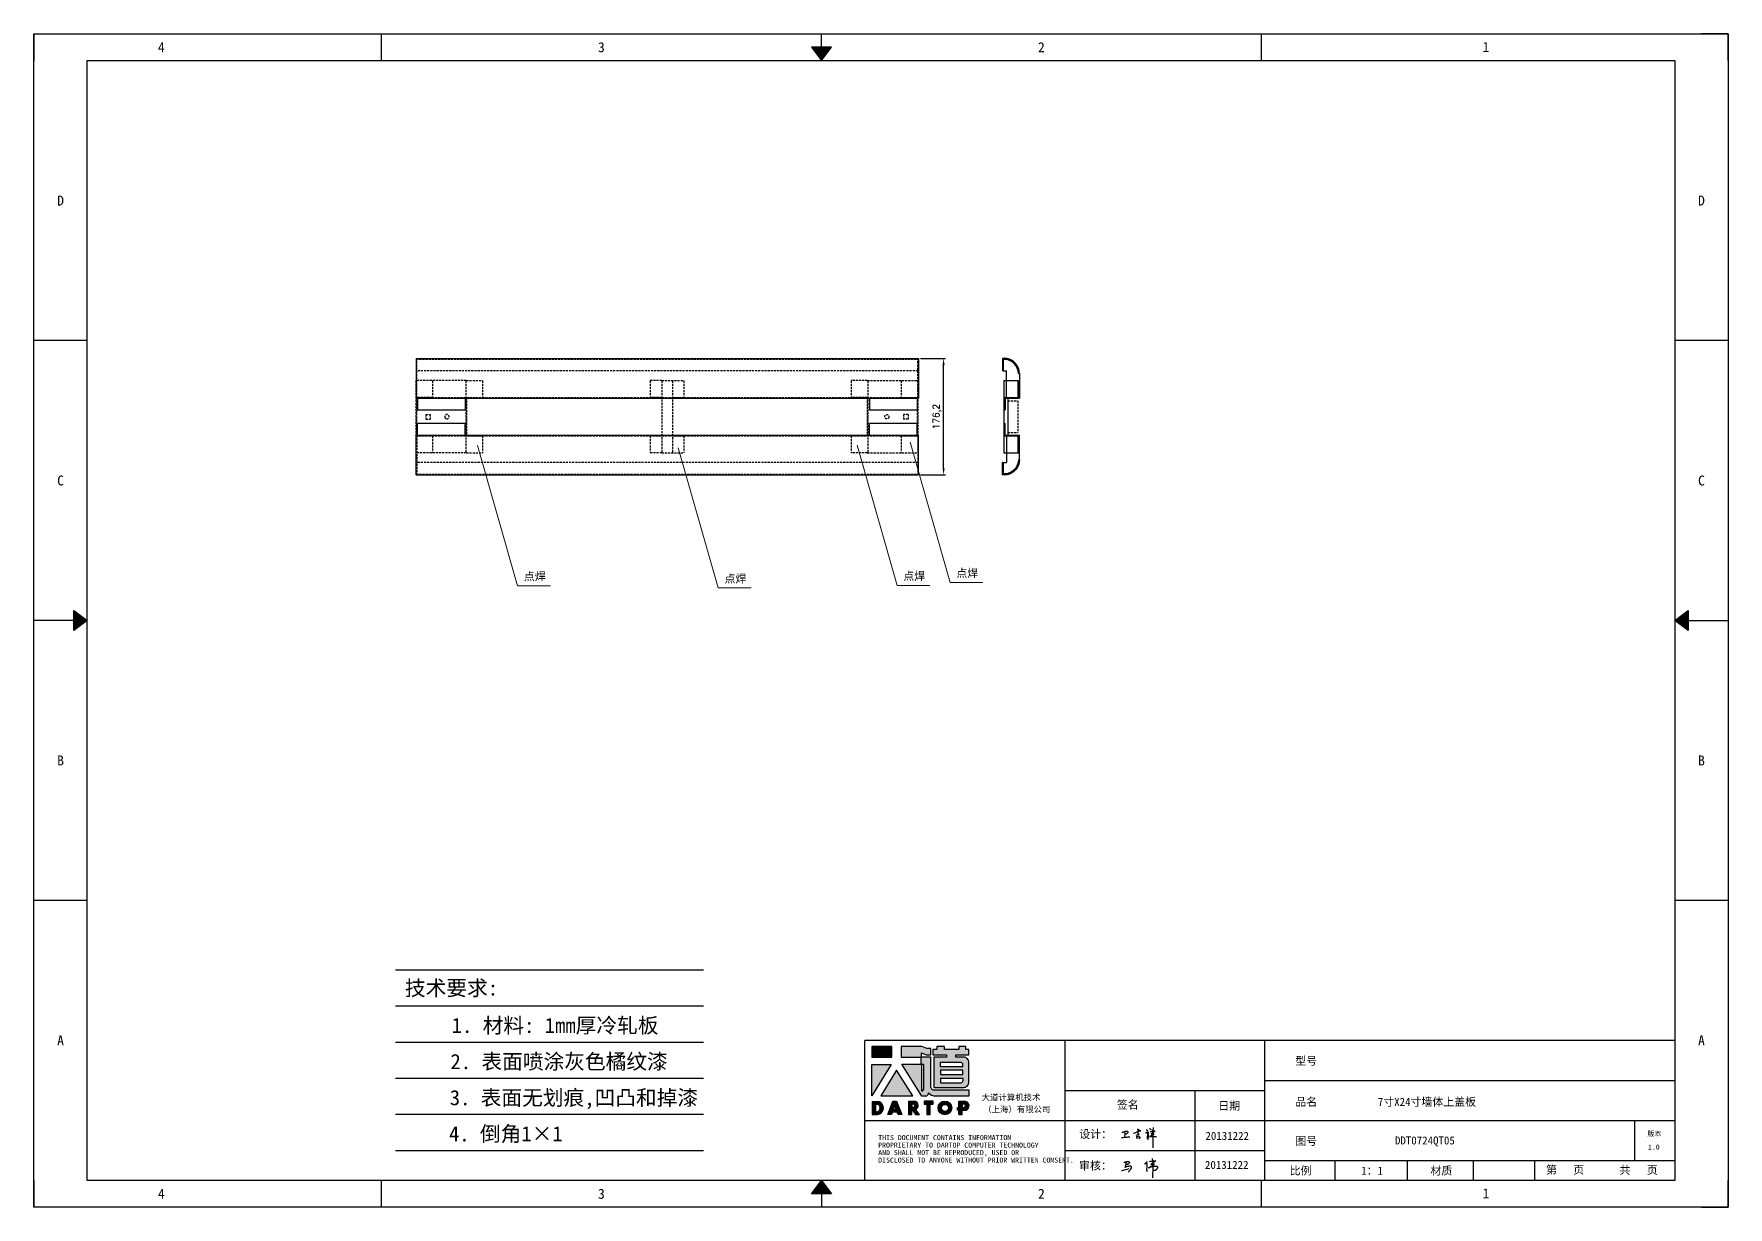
# Model space of a CAD drawing. Header units: millimetres. Extents: x 120943 to 145233, y 4425 to 40233.
# Drawn here: x 121713 to 124272, y 33295 to 35068 of the extents above; entities that cross this region are included whole.
import ezdxf
from ezdxf.enums import TextEntityAlignment as Align

# ---------------------------------------------------------------- set-up
doc = ezdxf.new("R2010")
doc.units = ezdxf.units.MM
doc.linetypes.add('DOT', pattern=[0.25, 0, -0.25])
doc.linetypes.add('HIDDEN2', pattern=[4.7625, 3.175, -1.5875])
for name, color, linetype in [('4', 7, 'Continuous'), ('hidden', 3, 'HIDDEN2'), ('print', 30, 'Continuous')]:
    doc.layers.add(name, color=color, linetype=linetype)
doc.layers.add('dim', color=2, linetype='Continuous', lineweight=9)
doc.styles.add('Dartop', font='SIMFANG.TTF')
doc.styles.add('HZ', font='SimSun.ttf')
doc.styles.add('hzHT', font='SIMHEI.TTF')
doc.styles.get("Standard").update_dxf_attribs({"font": 'txt', "bigfont": 'gbcbig.shx'})
doc.dimstyles.new('2-small', dxfattribs={"dimtxt": 10, "dimasz": 10, "dimexe": 3, "dimexo": 3, "dimgap": 4, "dimtad": 1, "dimtxsty": 'Standard', "dimcen": 5, "dimazin": 0, "dimtfac": 1, "dimtmove": 0, "dimatfit": 3, "dimfxl": 1, "dimarcsym": 0})

# ---------------------------------------------------------------- blocks, each defined once
blk = doc.blocks.new('*U5')
at = {"color": 254, "linetype": 'Continuous', "extrusion": (0, 0, -1)}
for points in [[(-17, 0.333), (-16.812, 0.25), (-17, 0.5)], [(-17, 0.333), (-17.188, 0.25), (-16.812, 0.25)], [(-17, 0.333), (-17, 0.5), (-17.188, 0.25)]]:
    blk.add_solid(points, dxfattribs=at)
blk = doc.blocks.new('*U4')
at = {"color": 254, "linetype": 'Continuous', "extrusion": (0, 0, -1)}
for points in [[(-33.167, 11), (-33, 11), (-33.25, 11.188)], [(-33.167, 11), (-33.25, 11.188), (-33.25, 10.812)], [(-33.167, 11), (-33.25, 10.812), (-33, 11)]]:
    blk.add_solid(points, dxfattribs=at)
blk = doc.blocks.new('*U6')
at = {"color": 254, "linetype": 'Continuous'}
for points in [[(17, 21.667), (17.188, 21.75), (16.812, 21.75)], [(17, 21.667), (16.812, 21.75), (17, 21.5)], [(17, 21.667), (17, 21.5), (17.188, 21.75)]]:
    blk.add_solid(points, dxfattribs=at)
blk = doc.blocks.new('*U3')
at = {"color": 254, "linetype": 'Continuous', "extrusion": (0, 0, -1)}
for points in [[(-0.833, 11), (-0.75, 10.812), (-0.75, 11.188)], [(-0.833, 11), (-0.75, 11.188), (-1, 11)], [(-0.833, 11), (-1, 11), (-0.75, 10.812)]]:
    blk.add_solid(points, dxfattribs=at)
blk = doc.blocks.new('dadao')
for p, q in [((48, 19.2), (44.9, 10.4)), ((44.9, 10.4), (51.2, 10.4)), ((51.2, 10.4), (48, 19.2))]:
    blk.add_line(p, q)
for points in [[(41.8, 121.6), (41.8, 143.7), (-0.4, 143.7), (-0.4, 121.6), (41.8, 121.6)], [(104.8, 122), (104.8, 130.3), (114.1, 126.3), (124.2, 126.3), (124.2, 139.6), (115.9, 139.6), (105.1, 143.9), (61.5, 143.9)], [(61.7, 144), (61.7, 121.3), (103.9, 121.3)], [(113.4, 38.7), (105.1, 38.7), (63, 106.5), (103.9, 106.5), (103.9, 120.9), (103.9, 121.3)], [(109.7, 53.6), (109.7, 106.2), (104.3, 106.2), (104.3, 50.4), (106.6, 50.4)], [(144.6, 94.4), (144.6, 84.8), (192, 84.8), (192, 94.1), (144.9, 94.1)], [(120.2, 45), (119.5, 45), (119.5, 44.6)], [(0, 28), (0, 0), (11.8, 0)], [(0.1, 28), (14, 28)], [(7.1, 21.8), (7.1, 6.1), (12, 6.1)], [(7.1, 21.8), (11.4, 21.8)], [(76.8, 28.2), (76.8, 0), (84.1, 0), (84.1, 11.1), (91.6, -0.1), (100.3, -0.1), (91.7, 11.1)], [(76.8, 28.2), (90.6, 28.2)], [(84, 22.7), (84, 15.3), (87.2, 15.3)], [(84, 22.7), (87.3, 22.7)], [(183.7, 0), (183.7, 9.6), (180.6, 9.6), (180.6, 14.9), (183.8, 14.9), (183.8, 28.1), (196.1, 28.1), (196.5, 28.1)], [(183.7, 0), (190.9, 0), (190.9, 9.6), (198.8, 9.6)], [(194.9, 22.3), (190.8, 22.3), (190.8, 15), (194.4, 15)]]:
    blk.add_lwpolyline(points)
blk.add_lwpolyline([(137.1, 144.2), (137.1, 137.9), (128.3, 137.9), (128.3, 126.5), (157.3, 126.5), (157.3, 121.5), (130.3, 121.5), (130.3, 57.5), (194.4, 57.5, 0.414214), (204.4, 67.5), (204.4, 111.3, 0.414214), (194.4, 121.3), (177.5, 121.3), (177.5, 126.3), (204.7, 126.3), (204.7, 137.7), (198.2, 137.7), (198.2, 143.9), (183.3, 143.9), (183.3, 138), (153, 138), (153, 144.2), (137.1, 144.2)], format="xyb", close=True)
for points in [[(104.8, 122), (123.4, 122), (123.4, 60, 0.414214), (131.4, 52), (204.8, 52), (204.8, 39.1), (131.7, 39.1)], [(144.3, 110.8), (144.3, 101.8), (192.3, 101.8), (192.3, 105.5, 0.414214), (187.3, 110.5), (144.3, 110.5)], [(144.6, 77), (144.6, 67.5), (187.6, 67.5, 0.414214), (192.6, 72.5), (192.6, 76.4), (144.6, 76.4)]]:
    blk.add_lwpolyline(points, format="xyb")
for points in [[(-0.3, 106.2), (40.4, 106.2), (-0.3, 39.7), (-0.3, 106.2)], [(51.7, 94.1), (18.4, 39.3), (86.2, 39.3)], [(43.8, 28.2), (51.8, 28.2), (62.6, -0.1), (55, -0.1), (53.2, 5), (42.9, 5), (41.1, 0), (33.6, 0)], [(110, 28.1), (110, 21.9), (116, 21.9), (116, -0.1), (123.2, -0.1), (123.2, 22), (129.2, 22), (129.2, 28.1), (110, 28.1)]]:
    blk.add_lwpolyline(points, close=True)
for radius in [14.5, 7.44]:
    blk.add_circle((154.2, 14.2), radius)
for centre, radius, start, end in [((99.2, 60.7), 12.6, 305.6399, 325.969), ((111.6, 46.7), 8.19, 282.9811, 347.6627), ((136, 61.7), 22.9, 226.7358, 259.3209), ((8.5, 13.9), 8.49, 294.2143, 69.7177), ((9.6, 14.2), 14.4, 278.6604, 72.3203), ((86.4, 19), 3.8, 282.527, 76.7196), ((88.6, 19.4), 8.95, 290.6073, 77.2124), ((193.7, 18.7), 3.8, 280.9891, 72.5513), ((195.7, 18.6), 9.51, 288.8959, 85.2442)]:
    blk.add_arc(centre, radius, start, end)
blk = doc.blocks.new('h')
for p, q in [((20768.1, -2360.9), (20773, -2359.1)), ((20769.5, -2366.9), (20769.8, -2370.6)), ((20769.8, -2370.6), (20770.9, -2378)), ((20770.9, -2378), (20771.5, -2370.6)), ((20772.4, -2369.3), (20774.9, -2367.8)), ((20773, -2359.1), (20784.1, -2355.2)), ((20773.3, -2331.8), (20775.3, -2338.7)), ((20789.1, -2340.9), (20773.5, -2331.9)), ((20775.3, -2338.7), (20775.6, -2351.2)), ((20775.6, -2351.2), (20775.5, -2357.3)), ((20782.2, -2369.2), (20780, -2377.1)), ((20780, -2377.1), (20788.3, -2371.3)), ((20780.1, -2366.4), (20780.8, -2366.4)), ((20781.9, -2367.4), (20782.2, -2369.2)), ((20845.7, -2343.5), (20848.4, -2353)), ((20848.9, -2370.3), (20847.9, -2424)), ((20848.4, -2353), (20848.9, -2370.3))]:
    blk.add_line(p, q)
for points in [[(20696.6, -2372.4, 0.002073), (20710.6, -2371.9, 0.016137), (20719.6, -2371.3, 0.008314), (20736.9, -2369.3)], [(20699.1, -2348.2, -0.029745), (20704.6, -2345.4, -0.046842), (20708.4, -2344.2, -0.00919), (20714.3, -2343, -0.018517), (20717.2, -2342.5, -0.037841), (20720.3, -2342.4, -0.039541), (20723.2, -2342.8, -0.149785), (20726, -2344.3, -0.204935), (20726.9, -2346.6, -0.074872), (20726.5, -2348.3, -0.061615), (20725.6, -2350.3, -0.034204), (20723.8, -2352.6, -0.045776), (20722.3, -2354.1, -0.054985), (20720.4, -2355.3, -0.036348), (20717.3, -2356.5, -0.067752), (20715.7, -2356.8, -0.043553), (20713.2, -2356.7)], [(20755, -2351.9, -0.024077), (20759.9, -2350.1, -0.013147), (20768.7, -2346.5, -0.00522), (20775.4, -2344.1, -0.018517), (20777.3, -2343.4, -0.008274), (20786.3, -2341, -0.039541), (20788.3, -2340.8, -0.079216), (20789.4, -2341, -0.204935)], [(20813.5, -2350.1, 0.007348), (20815.9, -2348.7, 0.008421), (20818, -2347.3, 0.009459), (20819.7, -2346.2, -0.016325), (20820.7, -2345.5, -0.173771), (20821.8, -2345.3, -0.085159), (20823.9, -2346, -0.125883), (20826, -2347.9, -0.160659), (20826.6, -2350.1, -0.010447), (20826.5, -2352.3, -0.008247), (20826.2, -2355.1, -0.002698), (20825.3, -2374, 0.001562), (20823.9, -2383.7, 0.016137)], [(20816.8, -2335, -0.053561), (20819.6, -2336.1, -0.075272), (20821.3, -2337.3, -0.005295), (20822.5, -2338.5, -0.009337), (20823.1, -2339.1, -0.026146), (20823.7, -2339.8, -0.016644), (20824.5, -2340.9)], [(20832.1, -2329.2, -0.053561), (20834.9, -2330.3, -0.075272), (20836.7, -2331.5, -0.005295), (20837.8, -2332.6, -0.009337), (20838.5, -2333.3, -0.026146), (20839, -2334, -0.016644), (20839.8, -2335.1)], [(20836, -2343.7, -0.02797), (20842.1, -2342.6, -0.048868), (20845.6, -2342.2, -0.00919), (20851.1, -2341.4, -0.018517), (20853.9, -2341.1, -0.037841), (20856.7, -2341.2, -0.039541), (20859.4, -2341.6, -0.018282), (20840.6, -2354.7, -0.000937)], [(20847.6, -2340.2, 0.021784), (20849.6, -2335.9, 0.028296), (20850.8, -2332.4, 0.008136), (20851.9, -2328.2, 0.028913), (20852.2, -2327, 0.08193), (20852.1, -2325.9, 0.075058), (20851.7, -2324.7, 0.275043)]]:
    blk.add_lwpolyline(points, format="xyb")
for points in [[(20711.3, -2343.5), (20711.3, -2343.5), (20711.5, -2355.8), (20710.7, -2368), (20710.6, -2371.9)], [(20821.5, -2350.6), (20822.4, -2359.2), (20822.2, -2364.9), (20821.7, -2369), (20821.3, -2376.3), (20823.6, -2368.5), (20827.2, -2366.3), (20829.5, -2366.3)], [(20840.6, -2354.7), (20850, -2354.7), (20855, -2354.3), (20845.9, -2361.1), (20840.5, -2364), (20833, -2367.5), (20863.2, -2367.4), (20865.9, -2367.3)]]:
    blk.add_lwpolyline(points)
for centre, radius, start, end in [((20773.7, -2371.2), 2.3, 121.9907, 163.60158), ((20787.5, -2406), 40.3, 100.61827, 108.24823), ((20780.8, -2367.6), 1.15, 9.4675, 90)]:
    blk.add_arc(centre, radius, start, end)
blk = doc.blocks.new('GREGE')
for p, q in [((40239.9, 40526.9), (40239.9, 40501.5)), ((40264.3, 40526.9), (40239.9, 40526.9)), ((40264.3, 40526.9), (40340.8, 40526.9)), ((40265.3, 40526.9), (40265.3, 40417.9)), ((40315.4, 40526.9), (40315.4, 40501.5)), ((40340.8, 40526.9), (40340.8, 40417.9)), ((40264.3, 40501.5), (40239.9, 40501.5)), ((40264.3, 40501.5), (40264.3, 40443.3)), ((40264.3, 40501.5), (40265.3, 40501.5)), ((40315.4, 40501.5), (40340.8, 40501.5)), ((40339.8, 40501.5), (40339.8, 40443.3)), ((40318.8, 40475.9), (40318.8, 40468.9)), ((40325.8, 40475.9), (40318.8, 40475.9)), ((40325.8, 40468.9), (40318.8, 40468.9)), ((40325.8, 40475.9), (40325.8, 40468.9)), ((40239.9, 40443.3), (40239.9, 40417.9)), ((40265.3, 40443.3), (40239.9, 40443.3)), ((40315.4, 40443.3), (40315.4, 40417.9)), ((40315.4, 40443.3), (40340.8, 40443.3)), ((40264.3, 40417.9), (40239.9, 40417.9)), ((40264.3, 40417.9), (40340.8, 40417.9))]:
    blk.add_line(p, q)
blk.add_circle((40293.8, 40472.4), 3.25)
blk = doc.blocks.new('GHRESGSH')
for p, q in [((38696, 39730.8), (38696, 39705.4)), ((38713.5, 39730.8), (38696, 39730.8)), ((38713.5, 39730.8), (38713.5, 39621.8)), ((38713.5, 39730.8), (38747, 39730.8)), ((38729.5, 39730.8), (38729.5, 39621.8)), ((38747, 39730.8), (38747, 39705.4)), ((38713.5, 39705.4), (38696, 39705.4)), ((38729.5, 39705.4), (38747, 39705.4)), ((38696, 39647.2), (38696, 39621.8)), ((38713.5, 39647.2), (38696, 39647.2)), ((38729.5, 39647.2), (38747, 39647.2)), ((38747, 39647.2), (38747, 39621.8)), ((38713.5, 39621.8), (38696, 39621.8)), ((38713.5, 39621.8), (38747, 39621.8))]:
    blk.add_line(p, q)
blk = doc.blocks.new('HTRSHSTR')
for p, q in [((37958.8, 38105.8), (37958.8, 38086.8)), ((37961.3, 38105.8), (37958.8, 38105.8)), ((37959.8, 38086.8), (37958.8, 38086.8)), ((37959.8, 38104.8), (37959.8, 38086.8)), ((37961.3, 38104.8), (37959.8, 38104.8)), ((37961.3, 38104.3), (37959.8, 38104.3)), ((37959.8, 38086.8), (37959.8, 38104.3)), ((37959.8, 38086.8), (37964.8, 38086.8)), ((37964.8, 38046.8), (37964.8, 38086.8)), ((37982.7, 38083), (37983.2, 38083)), ((37984.2, 38083), (37984.2, 38045.8)), ((37961.7, 38046.8), (37961.7, 38045.8)), ((37961.7, 38046.8, -10), (37983.2, 38046.8, -10)), ((37961.7, 38045.8, -10), (37984.2, 38045.8, -10)), ((37961.7, 38045.8, -10), (37961.7, 38027.8, -10)), ((37962.7, 38045.8, -10), (37962.7, 38027.8, -10)), ((37961.7, 38027.8, -10), (37962.7, 38027.8, -10))]:
    blk.add_line(p, q)
for centre, radius, start, end in [((37961.3, 38083), 22.9, 359.9992, 90), ((37961.3, 38083), 21.9, 359.9992, 90), ((37961.4, 38083), 21.3, 0, 90.1614)]:
    blk.add_arc(centre, radius, start, end)
blk = doc.blocks.new('SEHGSEGHS')
for p, q in [((40391.9, 40526.9), (40391.9, 40417.9)), ((40391.9, 40526.9), (40414.2, 40526.9)), ((40413.4, 40526.9), (40413.4, 40501.5)), ((40414.4, 40526.9), (40414.4, 40501.5)), ((40398.2, 40501.5), (40398.2, 40443.3)), ((40398.2, 40501.5), (40414.4, 40501.5)), ((40398.2, 40443.3), (40414.4, 40443.3)), ((40413.4, 40443.3), (40413.4, 40417.9)), ((40414.4, 40443.3), (40414.4, 40417.9)), ((40391.9, 40417.9), (40414.4, 40417.9))]:
    blk.add_line(p, q)
blk = doc.blocks.new('GREGESA')
for p, q in [((38798, 39730.8), (38798, 39705.4)), ((38820.5, 39730.8), (38798.2, 39730.8)), ((38799, 39730.8), (38799, 39705.4)), ((38820.5, 39730.8), (38820.5, 39621.8)), ((38814.2, 39705.4), (38798, 39705.4)), ((38799.2, 39700.3), (38799.2, 39652.3)), ((38814.2, 39700.3), (38799.2, 39700.3)), ((38814.2, 39705.4), (38814.2, 39700.3)), ((38798, 39647.2), (38798, 39621.8)), ((38814.2, 39647.2), (38798, 39647.2)), ((38799, 39647.2), (38799, 39621.8)), ((38814.2, 39652.3), (38799.2, 39652.3)), ((38814.2, 39652.3), (38814.2, 39647.2)), ((38820.5, 39621.8), (38798, 39621.8))]:
    blk.add_line(p, q)
blk = doc.blocks.new('*D68')
at = {"layer": 'Defpoints', "color": 0}
for p in [(123049.3, 34577.9), (123087.1, 34577.9), (123049.3, 34401.7)]:
    blk.add_point(p, dxfattribs=at)
at = {"layer": 'dim', "color": 0, "lineweight": -2}
for p, q in [((123052.3, 34577.9), (123090.1, 34577.9)), ((123087.1, 34411.7), (123087.1, 34567.9)), ((123052.3, 34401.7), (123090.1, 34401.7))]:
    blk.add_line(p, q, dxfattribs=at)
at = {"layer": 'dim', "color": 0}
for points in [[(123085.4, 34567.9), (123088.7, 34567.9), (123087.1, 34577.9)], [(123085.4, 34411.7), (123088.7, 34411.7), (123087.1, 34401.7)]]:
    blk.add_solid(points, dxfattribs=at)
at = {"layer": 'dim', "color": 0, "insert": (123077.2, 34489.8), "char_height": 10, "attachment_point": 5, "rotation": 90}
blk.add_mtext('176,2', dxfattribs=at)

msp = doc.modelspace()

# ---------------------------------------------------------------- hatches: boundary and pattern name
for points in [[(123008.9, 33537.901), (122978.766, 33537.901), (122978.766, 33522.157), (123008.9, 33522.157)], [(123007.93, 33511.141), (122978.846, 33511.141), (122978.846, 33463.655)], [(123015.992, 33502.524), (122992.217, 33463.339), (123040.629, 33463.339)], [(123071.369, 33455.321), (123057.61, 33455.321), (123057.61, 33450.956), (123061.903, 33450.956), (123061.903, 33435.227), (123067.043, 33435.227), (123067.043, 33450.966), (123071.369, 33450.966)]]:
    msp.add_hatch(color=0).paths.add_polyline_path(points)
h = msp.add_hatch(color=0)
h.paths.add_polyline_path([(123053.934, 33528.333), (123060.585, 33525.46), (123067.776, 33525.46), (123067.776, 33534.976), (123061.844, 33534.976), (123054.114, 33538.029), (123023.14, 33538.029), (123023.14, 33521.934), (123053.277, 33521.934), (123053.277, 33521.608), (123053.277, 33511.321), (123024.052, 33511.321), (123054.112, 33462.945), (123060.065, 33462.945, 0.27937482), (123064.41, 33467.171), (123064.41, 33467.394), (123064.935, 33467.394, 0.14314537), (123073.13, 33463.223), (123125.363, 33463.223), (123125.363, 33472.398), (123072.907, 33472.398, -0.41421356), (123067.194, 33478.112), (123067.194, 33522.442), (123053.934, 33522.442)])
h.paths.add_polyline_path([(123053.581, 33511.116), (123057.411, 33511.115), (123057.411, 33473.568, -0.08893574), (123055.191, 33471.286), (123053.568, 33471.286)], flags=16)
h = msp.add_hatch(color=0)
h.paths.add_polyline_path([(123125.274, 33533.644), (123120.626, 33533.644), (123120.626, 33538.065), (123110.003, 33538.065), (123110.003, 33533.865), (123088.316, 33533.865), (123088.316, 33538.286), (123076.957, 33538.286), (123076.957, 33533.783), (123070.681, 33533.783), (123070.681, 33525.633), (123091.393, 33525.633), (123091.393, 33522.028), (123072.093, 33522.028), (123072.093, 33476.388), (123117.91, 33476.388, 0.41421356), (123125.052, 33483.53), (123125.052, 33514.785, 0.41421356), (123117.91, 33521.927), (123105.798, 33521.927), (123105.798, 33525.464), (123125.274, 33525.464)])
h.paths.add_polyline_path([(123112.85, 33514.19, -0.41421356), (123116.421, 33510.619), (123116.421, 33508), (123082.119, 33508), (123082.119, 33514.19)], flags=16)
h.paths.add_polyline_path([(123116.199, 33502.474), (123116.199, 33495.842), (123082.341, 33495.842), (123082.341, 33502.474)], flags=16)
h.paths.add_polyline_path([(123116.642, 33489.873), (123116.642, 33487.033, -0.41421356), (123113.071, 33483.462), (123082.341, 33483.462), (123082.341, 33489.873)], flags=16)
h = msp.add_hatch(color=0)
h.paths.add_polyline_path([(122989.038, 33455.249), (122979.06, 33455.249), (122979.06, 33435.286), (122987.463, 33435.286, 0.79301591)])
h.paths.add_polyline_path([(122987.611, 33439.658), (122984.123, 33439.658), (122984.123, 33450.877), (122987.226, 33450.877, -0.67136089)], flags=16)
h = msp.add_hatch(color=0)
h.paths.add_polyline_path([(123016.067, 33455.413), (123010.373, 33455.413), (123003.051, 33435.265), (123008.444, 33435.265), (123009.713, 33438.836), (123017.021, 33438.836), (123018.317, 33435.222), (123023.754, 33435.222)])
h.paths.add_polyline_path([(123015.624, 33442.685), (123011.097, 33442.685), (123013.319, 33449.016)], flags=16)
h = msp.add_hatch(color=0)
h.paths.add_polyline_path([(123043.746, 33455.399), (123033.932, 33455.399), (123033.932, 33435.254), (123039.118, 33435.254), (123039.118, 33443.24), (123044.448, 33435.182), (123050.714, 33435.182), (123044.58, 33443.19, 0.74405494)])
h.paths.add_polyline_path([(123039.071, 33446.222), (123039.071, 33451.512), (123041.389, 33451.512, -0.79680897), (123041.354, 33446.222)], flags=16)
h = msp.add_hatch(color=0)
h.paths.add_polyline_path([(123078.848, 33445.399, 1), (123099.534, 33445.399, 1)])
h.paths.add_polyline_path([(123094.505, 33445.399, -1), (123083.878, 33445.399, -1)], flags=16)
h = msp.add_hatch(color=0)
h.paths.add_polyline_path([(123119.376, 33455.352), (123119.079, 33455.352), (123110.33, 33455.352), (123110.33, 33445.95), (123108.009, 33445.95), (123108.009, 33442.133), (123110.293, 33442.133), (123110.293, 33435.289), (123115.4, 33435.289), (123115.4, 33442.16), (123121.012, 33442.16, 0.81230381)])
h.paths.add_polyline_path([(123115.324, 33445.976), (123115.324, 33451.235), (123118.23, 33451.235, -0.77821343), (123117.934, 33445.976)], flags=16)

# ---------------------------------------------------------------- linework, layer by layer
at = {"color": 0, "linetype": 'DOT'}
for p, q in [((121712.804, 35068.131), (124231.976, 35068.131)), ((121712.804, 33335.745), (121712.804, 35027.843)), ((124272.264, 35027.843), (124272.264, 33335.745)), ((124231.976, 33295.457), (121712.804, 33295.457))]:
    msp.add_line(p, q, dxfattribs=at)
at = {"color": 0}
for p, q in [((121712.804, 35068.131), (121712.804, 35027.843)), ((122237.718, 35027.843), (122237.718, 35068.131)), ((122902.47, 35047.987), (122902.47, 35068.131)), ((123567.223, 35027.843), (123567.223, 35068.131)), ((124272.264, 35068.131), (124231.976, 35068.131)), ((124272.264, 35027.843), (124272.264, 35068.131)), ((121793.38, 33335.745), (121793.38, 35027.843)), ((121793.38, 35027.843), (124191.688, 35027.843)), ((124191.688, 35027.843), (124191.688, 33335.745)), ((121793.38, 34604.819), (121712.804, 34604.819)), ((124272.264, 34604.819), (124191.688, 34604.819)), ((121773.236, 34181.794), (121712.804, 34181.794)), ((124211.832, 34181.794), (124272.264, 34181.794)), ((121793.38, 33758.77), (121712.804, 33758.77)), ((124272.264, 33758.77), (124191.688, 33758.77)), ((124191.688, 33547.257), (122967.939, 33547.257)), ((122967.939, 33335.745), (122967.939, 33547.257)), ((123270.099, 33547.257), (123270.099, 33335.745)), ((123572.259, 33335.745), (123572.259, 33547.257)), ((123572.259, 33486.825), (124191.688, 33486.825)), ((123270.099, 33471.717), (123572.259, 33471.717)), ((123466.503, 33471.717), (123466.503, 33335.745)), ((122967.939, 33426.393), (123270.099, 33426.393)), ((123270.099, 33426.393), (124191.688, 33426.393)), ((124131.256, 33365.961), (124131.256, 33426.393)), ((123270.099, 33381.069), (123572.259, 33381.069)), ((123572.259, 33365.961), (124191.688, 33365.961)), ((123678.567, 33335.745), (123678.567, 33365.961)), ((123788.124, 33335.745), (123788.124, 33365.961)), ((123887.721, 33335.745), (123887.721, 33365.961)), ((123980.176, 33335.745), (123980.176, 33365.961)), ((121712.804, 33335.745), (121712.804, 33295.457)), ((124191.688, 33335.745), (121793.38, 33335.745)), ((122237.718, 33295.457), (122237.718, 33335.745)), ((123567.223, 33295.457), (123567.223, 33335.745)), ((124272.264, 33295.457), (124272.264, 33335.745)), ((122902.47, 33315.601), (122902.47, 33295.457)), ((124231.976, 33295.457), (124272.264, 33295.457))]:
    msp.add_line(p, q, dxfattribs=at)
for p, q in [((122290.322, 34577.872, 4.558), (122290.322, 34517.872, -7.405)), ((122290.322, 34577.872), (123049.322, 34577.872)), ((123049.322, 34577.872), (123049.322, 34517.872, -11.927)), ((122290.322, 34517.872), (123049.322, 34517.872)), ((122292.322, 34517.872, -22.718), (122292.322, 34499.872, -22.718)), ((122364.322, 34517.872, -22.718), (122364.322, 34499.872, -22.718)), ((122975.322, 34517.872), (122975.322, 34499.872)), ((123047.322, 34517.872), (123047.322, 34499.872)), ((122292.322, 34499.872), (122364.322, 34499.872)), ((122364.322, 34479.668, 22.718), (122292.322, 34479.668, 22.718)), ((122292.322, 34461.668, 22.718), (122292.322, 34479.668, 22.718)), ((122364.322, 34461.668, 22.718), (122364.322, 34479.668, 22.718)), ((122975.322, 34499.872), (123047.322, 34499.872)), ((123047.322, 34479.668, 22.718), (122975.322, 34479.668, 22.718)), ((122975.322, 34461.668), (122975.322, 34479.668)), ((123047.322, 34461.668), (123047.322, 34479.668)), ((122290.322, 34401.672, 4.558), (122290.322, 34461.672, -7.405)), ((122290.322, 34461.672), (123049.322, 34461.672)), ((122290.322, 34427.668, 22.718), (122290.322, 34461.668, 10.791)), ((123049.322, 34401.672), (123049.322, 34461.672, -11.927)), ((123049.322, 34427.668, 27.276), (123049.322, 34461.668, 15.312)), ((122290.322, 34401.672), (123049.322, 34401.672)), ((123399.864, 33356.411), (123396.895, 33354.804)), ((123402, 33357.553), (123399.864, 33356.411)), ((123399.986, 33359.956), (123403.761, 33359.956)), ((123405.775, 33360.139), (123402, 33357.553)), ((123402.136, 33368.915), (123403.004, 33361.674)), ((123403.144, 33356.327), (123402.824, 33339.688)), ((123403.004, 33361.674), (123403.144, 33356.327)), ((123403.761, 33359.956), (123405.775, 33360.139))]:
    msp.add_line(p, q)
for points in [[(122902.47, 35027.843), (122917.578, 35047.987), (122887.362, 35047.987), (122902.47, 35027.843)], [(121793.38, 34181.794), (121773.236, 34166.686), (121773.236, 34196.902), (121793.38, 34181.794)], [(124191.688, 34181.794), (124211.832, 34196.902), (124211.832, 34166.686), (124191.688, 34181.794)], [(122902.47, 33335.745), (122917.578, 33315.601), (122887.362, 33315.601), (122902.47, 33335.745)]]:
    msp.add_lwpolyline(points, close=True, dxfattribs=at)
for points in [[(123359.162, 33362.568, -0.02974503), (123360.889, 33363.433, -0.04684215), (123362.059, 33363.81, -0.00919025), (123363.884, 33364.178, -0.01851715), (123364.798, 33364.311, -0.03784064), (123365.742, 33364.34, -0.03954126), (123366.639, 33364.229, -0.14978519), (123367.516, 33363.751, -0.20493524), (123367.784, 33363.057, -0.07487171), (123367.682, 33362.51, -0.06161465), (123367.384, 33361.904, -0.0342039), (123366.844, 33361.19, -0.04577587), (123366.36, 33360.728, -0.05498501), (123365.775, 33360.361, -0.03634791), (123364.806, 33359.975, -0.06775206), (123364.321, 33359.891, -0.04355337), (123363.557, 33359.931)], [(123396.895, 33354.804, -0.02974503), (123399.59, 33356.155, -0.04684215), (123401.414, 33356.742, -0.00919025), (123404.261, 33357.317, -0.01851715), (123405.688, 33357.524, -0.03784064), (123407.161, 33357.57, -0.03954126), (123408.56, 33357.396, -0.14978519), (123409.927, 33356.65, -0.20493524), (123410.346, 33355.568, -0.07487171), (123410.187, 33354.714, -0.06161465), (123409.722, 33353.768, -0.0342039), (123408.879, 33352.656, -0.04577587), (123408.124, 33351.935, -0.05498501), (123407.212, 33351.361, -0.03634791), (123405.7, 33350.76, -0.06775206), (123404.943, 33350.629, -0.04355337), (123403.752, 33350.691)], [(123398.133, 33364.41, -0.02797026), (123400.574, 33364.86, -0.04886788), (123401.988, 33365.011, -0.00919025), (123404.213, 33365.341, -0.01851715), (123405.325, 33365.443, -0.03784064), (123406.466, 33365.419, -0.03954126), (123407.541, 33365.228, -0.01828189), (123399.986, 33359.956, -0.0009369)]]:
    msp.add_lwpolyline(points, format="xyb")
msp.add_lwpolyline([(123362.969, 33364.002), (123362.969, 33364.002), (123362.392, 33360.462), (123361.441, 33357.134), (123360.82, 33355.091)])
for centre, radius, start, end in [((123354.743, 33356.947), 6.385, 281.076982, 291.212632), ((123214.341, 33926.85), 593.276, 283.91895, 284.971512), ((123370.577, 33338.203), 19.504, 113.202449, 120.017497), ((123365.999, 33348.882), 7.885, 102.47486, 113.202449), ((123377.425, 33297.237), 60.779, 100.36867, 102.47486), ((123369.182, 33342.289), 14.979, 96.125337, 100.36867), ((123334.873, 33380.005), 44.385, 316.919563, 320.58866), ((123368.384, 33349.726), 7.499, 87.457037, 96.125337), ((123368.412, 33350.355), 6.87, 78.399567, 87.457037), ((123360.024, 33358.444), 11.285, 324.094808, 331.378357), ((123369.382, 33355.082), 2.045, 44.324655, 78.399567), ((123368.783, 33354.015), 1.508, 319.573073, 337.48549), ((123364.63, 33357.334), 6.777, 324.910666, 333.348429), ((123367.926, 33356.103), 3.301, 326.76781, 340.871018), ((123370.033, 33355.718), 1.134, 357.998393, 44.324655), ((123368.925, 33355.756), 2.243, 340.871018, 357.998393), ((123376.006, 33386.534), 29.831, 299.265464, 300.9495), ((123443.588, 33136.485), 230.333, 102.46592, 103.2053), ((123286.623, 33471.825), 152.514, 313.366132, 315.296084), ((123875.589, 33278.89), 486.8, 171.410173, 171.768083), ((123393.89, 33360.413), 0.975, 52.375745, 91.291159), ((122536.098, 33388.081), 858.927, 357.565664, 358.057278), ((123393.556, 33360.565), 1.118, 357.196828, 33.705179), ((123368.4, 33362.212), 26.332, 352.912546, 354.802684), ((123378.278, 33361.313), 16.413, 354.802684, 357.196828), ((123364.729, 33353.957), 5.03, 283.816254, 294.030509), ((123365.803, 33351.469), 2.32, 294.836428, 309.901134)]:
    msp.add_arc(centre, radius, start, end)
at = {"layer": 'Defpoints'}
for p, q in [((122259.268, 33654.092), (122724.306, 33654.092)), ((122259.268, 33599.492), (122724.306, 33599.492)), ((122259.268, 33599.492), (122724.306, 33599.492)), ((122259.268, 33544.892), (122724.306, 33544.892)), ((122259.268, 33490.292), (122724.306, 33490.292)), ((122259.268, 33435.692), (122724.306, 33435.692)), ((122259.268, 33381.092), (122724.306, 33381.092))]:
    msp.add_line(p, q, dxfattribs=at)
at = {"layer": 'dim'}
for p, q in [((123036.502, 34451.265), (123096.915, 34239.318, -65.061)), ((122383.11, 34446.274), (122443.523, 34234.326, -65.061)), ((122686.27, 34442.92), (122746.683, 34230.973, -65.061)), ((122956.419, 34446.855), (123016.833, 34234.908, -65.061)), ((122443.523, 34234.326, -65.061), (122493.156, 34234.326, -65.061)), ((122746.683, 34230.973, -65.061), (122796.316, 34230.973, -65.061)), ((123016.833, 34234.908, -65.061), (123066.465, 34234.908, -65.061)), ((123096.915, 34239.318, -65.061), (123146.548, 34239.318, -65.061))]:
    msp.add_line(p, q, dxfattribs=at)
at = {"layer": 'hidden'}
for p, q in [((122290.322, 34576.872), (123049.322, 34576.872)), ((122291.322, 34517.872, -22.718), (122291.322, 34576.872, -22.718)), ((123048.322, 34558.872, 10.047), (122291.322, 34558.872, 10.047)), ((123048.322, 34517.872, -22.718), (123048.322, 34576.872, -22.718)), ((123049.322, 34576.312, -22.718), (123048.322, 34576.312, -22.718)), ((122290.322, 34518.872), (123049.322, 34518.872)), ((122290.322, 34460.672), (123049.322, 34460.672)), ((122291.322, 34461.672, -22.718), (122291.322, 34402.672, -22.718)), ((122291.322, 34461.668), (122291.322, 34428.668)), ((123048.322, 34461.672, -22.718), (123048.322, 34402.672, -22.718)), ((123048.322, 34461.668), (123048.322, 34428.668)), ((122290.322, 34429.228), (122291.322, 34429.228)), ((122290.322, 34402.672), (123049.322, 34402.672)), ((123048.322, 34420.672, 10.047), (122291.322, 34420.672, 10.047)), ((123049.322, 34403.232, -22.718), (123048.322, 34403.232, -22.718))]:
    msp.add_line(p, q, dxfattribs=at)
at = {"layer": 'print'}
msp.add_lwpolyline([(121712.804, 35068.131), (124272.264, 35068.131), (124272.264, 33295.457), (121712.804, 33295.457)], close=True, dxfattribs=at)

# ---------------------------------------------------------------- block references
at = {"color": 0, "linetype": 'Continuous', "xscale": 80.57610619627711, "yscale": 80.57610619687368, "zscale": 80.57610619687446}
for name, p in [('*U6', (121532.677, 33295.457)), ('*U3', (121712.804, 33295.457)), ('*U4', (121532.677, 33295.457)), ('*U5', (121532.677, 33295.457))]:
    msp.add_blockref(name, p, dxfattribs=at)
for name, p in [('HTRSHSTR', (85217.353, -3527.95)), ('SEHGSEGHS', (82786.091, -5982.671, -10.047))]:
    msp.add_blockref(name, p)
at = {"xscale": -1, "rotation": 180}
msp.add_blockref('HTRSHSTR', (85217.353, 72507.494), dxfattribs=at)
at = {"color": 0}
for name, p, xscale, yscale, zscale in [('dadao', (122979.06, 33435.286), 0.7141973048657924, 0.7141973049202118, 0.7141973049268417), ('h', (116942.279, 34135.992), 0.3098964079397265, 0.3098964079412326, 0.3098964079411201)]:
    msp.add_blockref(name, p, dxfattribs=dict(at, xscale=xscale, yscale=yscale, zscale=zscale))
at = {"layer": 'hidden', "xscale": -1}
for name, p in [('GREGE', (162630.498, -5982.671)), ('GREGESA', (161998.502, -5186.514, -10.047))]:
    msp.add_blockref(name, p, dxfattribs=at)
at = {"layer": 'hidden'}
for name, p in [('GHRESGSH', (83947.887, -5186.514)), ('GREGE', (82707.546, -5982.671))]:
    msp.add_blockref(name, p, dxfattribs=at)

# ---------------------------------------------------------------- texts
at = {"color": 0}
for s, height, style, p in [('4', 15.108, 'Dartop', (121905.341, 35047.987)), ('3', 15.108, 'Dartop', (122570.094, 35047.987)), ('2', 15.108, 'Dartop', (123234.847, 35047.987)), ('1', 15.108, 'Dartop', (123906.486, 35048.467)), ('D', 15.108, 'Dartop', (121753.092, 34816.331)), ('D', 15.108, 'Dartop', (124231.976, 34816.331)), ('C', 15.108, 'Dartop', (121753.092, 34393.307)), ('C', 15.108, 'Dartop', (124231.976, 34393.307)), ('点焊', 12.0864, 'hzHT', (122469.514, 34248.398, -65.061)), ('点焊', 12.0864, 'hzHT', (122772.674, 34245.044, -65.061)), ('点焊', 12.0864, 'hzHT', (123042.823, 34248.979, -65.061)), ('点焊', 12.0864, 'hzHT', (123122.906, 34253.389, -65.061)), ('B', 15.108, 'Dartop', (121753.092, 33970.282)), ('B', 15.108, 'Dartop', (124231.976, 33970.282)), ('A', 15.108, 'Dartop', (121753.092, 33547.257)), ('A', 15.108, 'Dartop', (124231.976, 33547.257)), ('型号', 12.0864, 'hzHT', (123634.966, 33516.514)), ('签名', 12.0864, 'hzHT', (123365.262, 33450.039)), ('日期', 12.0864, 'hzHT', (123518.624, 33448.552)), ('品名', 12.0864, 'hzHT', (123634.966, 33454.467)), ('7寸X24寸墙体上盖板', 12.08642, 'hzHT', (123817.267, 33454.496)), ('20131222', 12.0864, 'hzHT', (123515.522, 33403.113)), ('图号', 12.0864, 'hzHT', (123634.966, 33395.39)), ('DDT0724QT05', 12.08642, 'hzHT', (123814.2, 33396.179)), ('版本', 7.554, 'hzHT', (124160.89, 33406.339)), ('1.0', 7.554, 'Dartop', (124159.981, 33386.151)), ('20131222', 12.0864, 'hzHT', (123514.802, 33359.257)), ('比例', 12.0864, 'hzHT', (123626.539, 33350.539)), ('1：1', 12.0864, 'hzHT', (123734.42, 33350.539)), ('材质', 12.0864, 'hzHT', (123839.038, 33350.539)), ('第   页', 12.0864, 'hzHT', (124026.006, 33351.792)), ('共   页', 12.0864, 'hzHT', (124137.03, 33351.352)), ('4', 15.108, 'Dartop', (121905.341, 33315.601)), ('3', 15.108, 'Dartop', (122570.094, 33315.601)), ('2', 15.108, 'Dartop', (123234.847, 33315.601)), ('1', 15.108, 'Dartop', (123906.486, 33316.08))]:
    msp.add_text(s, height=height, dxfattribs=dict(at, style=style)).set_placement(p, align=Align.MIDDLE_CENTER)
at = {"style": 'HZ'}
for s, p in [('技术要求:', (122343.723, 33626.536)), ('1. 材料: 1mm厚冷轧板', (122500.2, 33570.05)), ('    2. 表面喷涂灰色橘纹漆    ', (122506.265, 33515.45)), ('3. 表面无划痕,凹凸和掉漆', (122528.65, 33460.85)), ('4. 倒角1×1         ', (122495.905, 33406.25))]:
    msp.add_text(s, height=22.932, dxfattribs=at).set_placement(p, align=Align.MIDDLE_CENTER)
at = {"color": 0, "style": 'hzHT'}
for s, height, p in [('THIS DOCUMENT CONTAINS INFORMATION', 7.55401, (122988.333, 33396.707)), ('设计：', 12.0864, (123292.044, 33399.683)), ('AND SHALL NOT BE REPRODUCED, USED OR', 7.55401, (122988.333, 33374.045)), ('PROPRIETARY TO DARTOP COMPUTER TECHNOLOGY', 7.55401, (122988.333, 33385.376)), ('DISCLOSED TO ANYONE WITHOUT PRIOR WRITTEN CONSENT.', 7.55401, (122988.333, 33362.714)), ('审核：', 12.0864, (123291.864, 33352.088))]:
    msp.add_text(s, height=height, dxfattribs=at).set_placement(p)
at = {"layer": '4', "color": 0, "style": 'hzHT'}
for s, p in [('大道计算机技术', (123144.57, 33456.706)), ('（上海）有限公司', (123146.851, 33438.64))]:
    msp.add_text(s, height=9.0648, dxfattribs=at).set_placement(p)

# ---------------------------------------------------------------- dimensions: what is measured, and where the dimension line sits
at = {"layer": 'dim'}
dim = msp.add_linear_dim(base=(123087.051, 34577.872), p1=(123049.322, 34401.672), p2=(123049.322, 34577.872), angle=90, dimstyle='2-small', override={"dimpost": '\\X'}, dxfattribs=at)
dim.commit()
dim.dimension.update_dxf_attribs({"geometry": '*D68', "text_midpoint": (123077.218, 34489.772)})

doc.saveas('drawing.dxf')
